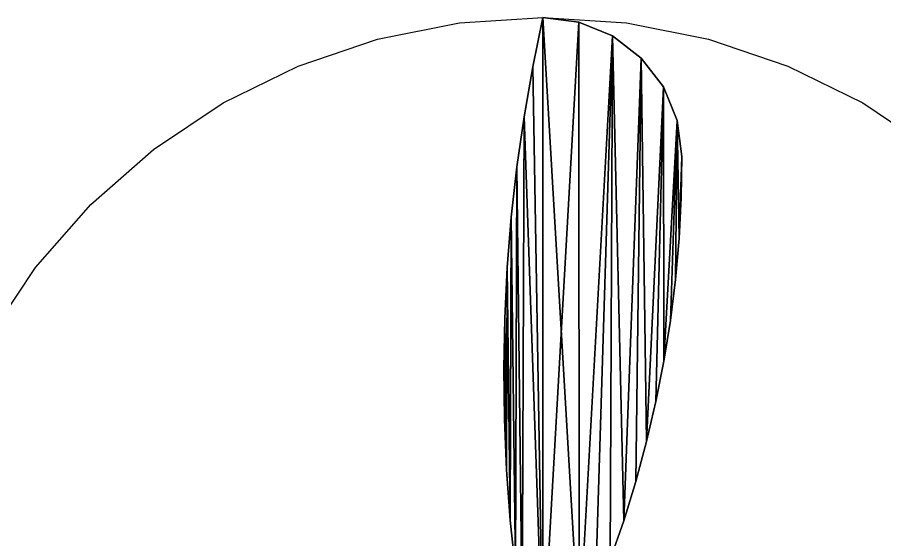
# Model space of a CAD drawing. Header units: metres. Extents: x 0 to 132, y 0 to 132.
# Drawn here: x 46.86 to 78.06, y 112.74 to 131.53 of the extents above; entities that cross this region are included whole.
import ezdxf

# ---------------------------------------------------------------- set-up
doc = ezdxf.new("R2010")
doc.units = ezdxf.units.M

msp = doc.modelspace()

# ---------------------------------------------------------------- linework, layer by layer
at = {"layer": 'Group#1'}
for p, q in [((59.813, 130.748, 19.8), (62.764, 131.335, 19.8)), ((59.813, 130.748, 16.8), (62.764, 131.335, 16.8)), ((62.764, 131.335, 16.8), (65.766, 131.532, 16.8)), ((62.764, 131.335, 19.8), (65.766, 131.532, 19.8)), ((65.766, 131.532, 16.8), (68.768, 131.335, 16.8)), ((65.766, 131.532, 19.8), (68.768, 131.335, 19.8)), ((68.768, 131.335, 16.8), (71.719, 130.748, 16.8)), ((68.768, 131.335, 19.8), (71.719, 130.748, 19.8)), ((56.964, 129.781, 19.8), (59.813, 130.748, 19.8)), ((56.964, 129.781, 16.8), (59.813, 130.748, 16.8)), ((71.719, 130.748, 16.8), (74.568, 129.781, 16.8)), ((71.719, 130.748, 19.8), (74.568, 129.781, 19.8)), ((54.266, 128.451, 19.8), (56.964, 129.781, 19.8)), ((54.266, 128.451, 16.8), (56.964, 129.781, 16.8)), ((74.568, 129.781, 16.8), (77.266, 128.451, 16.8)), ((74.568, 129.781, 19.8), (77.266, 128.451, 19.8)), ((51.764, 126.779, 19.8), (54.266, 128.451, 19.8)), ((51.764, 126.779, 16.8), (54.266, 128.451, 16.8)), ((77.266, 128.451, 16.8), (79.767, 126.779, 16.8)), ((77.266, 128.451, 19.8), (79.767, 126.779, 19.8)), ((49.502, 124.795, 19.8), (51.764, 126.779, 19.8)), ((49.502, 124.795, 16.8), (51.764, 126.779, 16.8)), ((47.519, 122.533, 16.8), (49.502, 124.795, 16.8)), ((47.519, 122.533, 19.8), (49.502, 124.795, 19.8)), ((45.847, 120.032, 16.8), (47.519, 122.533, 16.8)), ((45.847, 120.032, 19.8), (47.519, 122.533, 19.8))]:
    msp.add_line(p, q, dxfattribs=at)

# ---------------------------------------------------------------- meshes
at = {"layer": 'Group#89'}
mesh = msp.add_polyface(dxfattribs=at)
corners = [(64.377, 117.077, 18.8), (64.392, 120.716, 18.8), (64.357, 118.897, 18.8), (64.454, 115.259, 18.8), (64.482, 122.533, 18.8), (64.586, 113.444, 18.8), (64.628, 124.347, 18.8), (64.773, 111.634, 18.8), (64.83, 126.156, 18.8), (65.016, 109.831, 18.8), (65.087, 127.957, 18.8), (65.766, 108.532, 18.8), (65.399, 129.75, 18.8), (65.766, 131.532, 18.8)]
mesh.append_faces([[corners[k] for k in face] for face in [(0, 1, 2), (12, 11, 13)]], dxfattribs={"vtx0": -1})
mesh.append_faces([[corners[k] for k in face] for face in [(1, 3, 4), (4, 5, 6), (6, 7, 8), (8, 9, 10), (10, 11, 12)]], dxfattribs={"vtx0": -1, "vtx1": -1})
mesh.append_faces([[corners[k] for k in face] for face in [(1, 0, 3), (4, 3, 5), (6, 5, 7), (8, 7, 9), (10, 9, 11)]], dxfattribs={"vtx0": -1, "vtx2": -1})
mesh = msp.add_polyface(dxfattribs=at)
corners = [(64.392, 120.716, 17.8), (64.377, 117.077, 17.8), (64.357, 118.897, 17.8), (64.454, 115.259, 17.8), (64.482, 122.533, 17.8), (64.586, 113.444, 17.8), (64.628, 124.347, 17.8), (64.773, 111.634, 17.8), (64.83, 126.156, 17.8), (65.016, 109.831, 17.8), (65.087, 127.957, 17.8), (65.766, 108.532, 17.8), (65.399, 129.75, 17.8), (65.766, 131.532, 17.8), (67.06, 131.362, 17.8), (67.065, 109.282, 17.8), (68.266, 130.862, 17.8), (67.649, 110.643, 17.8), (68.184, 112.024, 17.8), (68.671, 113.423, 17.8), (69.301, 130.067, 17.8), (69.107, 114.838, 17.8), (69.494, 116.268, 17.8), (70.096, 129.032, 17.8), (69.83, 117.711, 17.8), (70.115, 119.164, 17.8), (70.596, 127.826, 17.8), (70.349, 120.627, 17.8), (70.531, 122.097, 17.8), (70.662, 123.572, 17.8), (70.766, 126.532, 17.8), (70.74, 125.051, 17.8)]
mesh.append_faces([[corners[k] for k in face] for face in [(0, 1, 2), (29, 30, 31)]], dxfattribs={"vtx0": -1})
mesh.append_faces([[corners[k] for k in face] for face in [(1, 0, 3), (3, 4, 5), (5, 6, 7), (7, 8, 9), (9, 10, 11), (11, 14, 15), (15, 16, 17), (17, 16, 18), (18, 16, 19), (19, 20, 21), (21, 20, 22), (22, 23, 24), (24, 23, 25), (25, 26, 27), (27, 26, 28), (28, 26, 29)]], dxfattribs={"vtx0": -1, "vtx1": -1})
mesh.append_faces([[corners[k] for k in face] for face in [(3, 0, 4), (5, 4, 6), (7, 6, 8), (9, 8, 10), (11, 10, 12), (11, 12, 13), (11, 13, 14), (15, 14, 16), (19, 16, 20), (22, 20, 23), (25, 23, 26), (29, 26, 30)]], dxfattribs={"vtx0": -1, "vtx2": -1})
mesh = msp.add_polyface(dxfattribs=at)
corners = [(65.766, 131.532, 18.8), (65.399, 129.75, 17.8), (65.399, 129.75, 18.8), (65.766, 131.532, 17.8)]
mesh.append_faces([[corners[k] for k in face] for face in [(0, 1, 2), (1, 0, 3)]], dxfattribs={"vtx0": -1})
mesh = msp.add_polyface(dxfattribs=at)
corners = [(65.766, 131.532, 18.8), (67.06, 131.362, 17.8), (65.766, 131.532, 17.8), (67.06, 131.362, 18.8)]
mesh.append_faces([[corners[k] for k in face] for face in [(0, 1, 2), (1, 0, 3)]], dxfattribs={"vtx0": -1})
mesh = msp.add_polyface(dxfattribs=at)
corners = [(67.065, 109.282, 18.8), (65.766, 131.532, 18.8), (65.766, 108.532, 18.8), (67.06, 131.362, 18.8), (68.266, 130.862, 18.8), (67.649, 110.643, 18.8), (68.184, 112.024, 18.8), (68.671, 113.423, 18.8), (69.301, 130.067, 18.8), (69.107, 114.838, 18.8), (69.494, 116.268, 18.8), (70.096, 129.032, 18.8), (69.83, 117.711, 18.8), (70.115, 119.164, 18.8), (70.596, 127.826, 18.8), (70.349, 120.627, 18.8), (70.531, 122.097, 18.8), (70.662, 123.572, 18.8), (70.766, 126.532, 18.8), (70.74, 125.051, 18.8)]
mesh.append_faces([[corners[k] for k in face] for face in [(0, 1, 2), (18, 17, 19)]], dxfattribs={"vtx0": -1})
mesh.append_faces([[corners[k] for k in face] for face in [(1, 0, 3), (3, 0, 4), (4, 7, 8), (8, 10, 11), (11, 13, 14), (14, 17, 18)]], dxfattribs={"vtx0": -1, "vtx1": -1})
mesh.append_faces([[corners[k] for k in face] for face in [(4, 0, 5), (4, 5, 6), (4, 6, 7), (8, 7, 9), (8, 9, 10), (11, 10, 12), (11, 12, 13), (14, 13, 15), (14, 15, 16), (14, 16, 17)]], dxfattribs={"vtx0": -1, "vtx2": -1})
mesh = msp.add_polyface(dxfattribs=at)
corners = [(67.06, 131.362, 18.8), (68.266, 130.862, 17.8), (67.06, 131.362, 17.8), (68.266, 130.862, 18.8)]
mesh.append_faces([[corners[k] for k in face] for face in [(0, 1, 2), (1, 0, 3)]], dxfattribs={"vtx0": -1})
mesh = msp.add_polyface(dxfattribs=at)
corners = [(68.266, 130.862, 18.8), (69.301, 130.067, 17.8), (68.266, 130.862, 17.8), (69.301, 130.067, 18.8)]
mesh.append_faces([[corners[k] for k in face] for face in [(0, 1, 2), (1, 0, 3)]], dxfattribs={"vtx0": -1})
mesh = msp.add_polyface(dxfattribs=at)
corners = [(69.301, 130.067, 17.8), (70.096, 129.032, 18.8), (70.096, 129.032, 17.8), (69.301, 130.067, 18.8)]
mesh.append_faces([[corners[k] for k in face] for face in [(0, 1, 2), (1, 0, 3)]], dxfattribs={"vtx0": -1})
mesh = msp.add_polyface(dxfattribs=at)
corners = [(65.399, 129.75, 18.8), (65.087, 127.957, 17.8), (65.087, 127.957, 18.8), (65.399, 129.75, 17.8)]
mesh.append_faces([[corners[k] for k in face] for face in [(0, 1, 2), (1, 0, 3)]], dxfattribs={"vtx0": -1})
mesh = msp.add_polyface(dxfattribs=at)
corners = [(70.096, 129.032, 17.8), (70.596, 127.826, 18.8), (70.596, 127.826, 17.8), (70.096, 129.032, 18.8)]
mesh.append_faces([[corners[k] for k in face] for face in [(0, 1, 2), (1, 0, 3)]], dxfattribs={"vtx0": -1})
mesh = msp.add_polyface(dxfattribs=at)
corners = [(65.087, 127.957, 18.8), (64.83, 126.156, 17.8), (64.83, 126.156, 18.8), (65.087, 127.957, 17.8)]
mesh.append_faces([[corners[k] for k in face] for face in [(0, 1, 2), (1, 0, 3)]], dxfattribs={"vtx0": -1})
mesh = msp.add_polyface(dxfattribs=at)
corners = [(70.596, 127.826, 17.8), (70.766, 126.532, 18.8), (70.766, 126.532, 17.8), (70.596, 127.826, 18.8)]
mesh.append_faces([[corners[k] for k in face] for face in [(0, 1, 2), (1, 0, 3)]], dxfattribs={"vtx0": -1})
mesh = msp.add_polyface(dxfattribs=at)
corners = [(70.766, 126.532, 17.8), (70.74, 125.051, 18.8), (70.74, 125.051, 17.8), (70.766, 126.532, 18.8)]
mesh.append_faces([[corners[k] for k in face] for face in [(0, 1, 2), (1, 0, 3)]], dxfattribs={"vtx0": -1})
mesh = msp.add_polyface(dxfattribs=at)
corners = [(64.83, 126.156, 18.8), (64.628, 124.347, 17.8), (64.628, 124.347, 18.8), (64.83, 126.156, 17.8)]
mesh.append_faces([[corners[k] for k in face] for face in [(0, 1, 2), (1, 0, 3)]], dxfattribs={"vtx0": -1})
mesh = msp.add_polyface(dxfattribs=at)
corners = [(70.74, 125.051, 17.8), (70.662, 123.572, 18.8), (70.662, 123.572, 17.8), (70.74, 125.051, 18.8)]
mesh.append_faces([[corners[k] for k in face] for face in [(0, 1, 2), (1, 0, 3)]], dxfattribs={"vtx0": -1})
mesh = msp.add_polyface(dxfattribs=at)
corners = [(64.628, 124.347, 18.8), (64.482, 122.533, 17.8), (64.482, 122.533, 18.8), (64.628, 124.347, 17.8)]
mesh.append_faces([[corners[k] for k in face] for face in [(0, 1, 2), (1, 0, 3)]], dxfattribs={"vtx0": -1})
mesh = msp.add_polyface(dxfattribs=at)
corners = [(70.662, 123.572, 17.8), (70.531, 122.097, 18.8), (70.531, 122.097, 17.8), (70.662, 123.572, 18.8)]
mesh.append_faces([[corners[k] for k in face] for face in [(0, 1, 2), (1, 0, 3)]], dxfattribs={"vtx0": -1})
mesh = msp.add_polyface(dxfattribs=at)
corners = [(64.482, 122.533, 18.8), (64.392, 120.716, 17.8), (64.392, 120.716, 18.8), (64.482, 122.533, 17.8)]
mesh.append_faces([[corners[k] for k in face] for face in [(0, 1, 2), (1, 0, 3)]], dxfattribs={"vtx0": -1})
mesh = msp.add_polyface(dxfattribs=at)
corners = [(70.531, 122.097, 17.8), (70.349, 120.627, 18.8), (70.349, 120.627, 17.8), (70.531, 122.097, 18.8)]
mesh.append_faces([[corners[k] for k in face] for face in [(0, 1, 2), (1, 0, 3)]], dxfattribs={"vtx0": -1})
mesh = msp.add_polyface(dxfattribs=at)
corners = [(64.392, 120.716, 18.8), (64.357, 118.897, 17.8), (64.357, 118.897, 18.8), (64.392, 120.716, 17.8)]
mesh.append_faces([[corners[k] for k in face] for face in [(0, 1, 2), (1, 0, 3)]], dxfattribs={"vtx0": -1})
mesh = msp.add_polyface(dxfattribs=at)
corners = [(70.349, 120.627, 17.8), (70.115, 119.164, 18.8), (70.115, 119.164, 17.8), (70.349, 120.627, 18.8)]
mesh.append_faces([[corners[k] for k in face] for face in [(0, 1, 2), (1, 0, 3)]], dxfattribs={"vtx0": -1})
mesh = msp.add_polyface(dxfattribs=at)
corners = [(70.115, 119.164, 17.8), (69.83, 117.711, 18.8), (69.83, 117.711, 17.8), (70.115, 119.164, 18.8)]
mesh.append_faces([[corners[k] for k in face] for face in [(0, 1, 2), (1, 0, 3)]], dxfattribs={"vtx0": -1})
mesh = msp.add_polyface(dxfattribs=at)
corners = [(64.357, 118.897, 18.8), (64.377, 117.077, 17.8), (64.377, 117.077, 18.8), (64.357, 118.897, 17.8)]
mesh.append_faces([[corners[k] for k in face] for face in [(0, 1, 2), (1, 0, 3)]], dxfattribs={"vtx0": -1})
mesh = msp.add_polyface(dxfattribs=at)
corners = [(69.83, 117.711, 17.8), (69.494, 116.268, 18.8), (69.494, 116.268, 17.8), (69.83, 117.711, 18.8)]
mesh.append_faces([[corners[k] for k in face] for face in [(0, 1, 2), (1, 0, 3)]], dxfattribs={"vtx0": -1})
mesh = msp.add_polyface(dxfattribs=at)
corners = [(64.377, 117.077, 18.8), (64.454, 115.259, 17.8), (64.454, 115.259, 18.8), (64.377, 117.077, 17.8)]
mesh.append_faces([[corners[k] for k in face] for face in [(0, 1, 2), (1, 0, 3)]], dxfattribs={"vtx0": -1})
mesh = msp.add_polyface(dxfattribs=at)
corners = [(69.494, 116.268, 17.8), (69.107, 114.838, 18.8), (69.107, 114.838, 17.8), (69.494, 116.268, 18.8)]
mesh.append_faces([[corners[k] for k in face] for face in [(0, 1, 2), (1, 0, 3)]], dxfattribs={"vtx0": -1})
mesh = msp.add_polyface(dxfattribs=at)
corners = [(64.454, 115.259, 18.8), (64.586, 113.444, 17.8), (64.586, 113.444, 18.8), (64.454, 115.259, 17.8)]
mesh.append_faces([[corners[k] for k in face] for face in [(0, 1, 2), (1, 0, 3)]], dxfattribs={"vtx0": -1})
mesh = msp.add_polyface(dxfattribs=at)
corners = [(69.107, 114.838, 17.8), (68.671, 113.423, 18.8), (68.671, 113.423, 17.8), (69.107, 114.838, 18.8)]
mesh.append_faces([[corners[k] for k in face] for face in [(0, 1, 2), (1, 0, 3)]], dxfattribs={"vtx0": -1})
mesh = msp.add_polyface(dxfattribs=at)
corners = [(64.586, 113.444, 18.8), (64.773, 111.634, 17.8), (64.773, 111.634, 18.8), (64.586, 113.444, 17.8)]
mesh.append_faces([[corners[k] for k in face] for face in [(0, 1, 2), (1, 0, 3)]], dxfattribs={"vtx0": -1})
mesh = msp.add_polyface(dxfattribs=at)
corners = [(68.671, 113.423, 17.8), (68.184, 112.024, 18.8), (68.184, 112.024, 17.8), (68.671, 113.423, 18.8)]
mesh.append_faces([[corners[k] for k in face] for face in [(0, 1, 2), (1, 0, 3)]], dxfattribs={"vtx0": -1})

doc.saveas('drawing.dxf')
